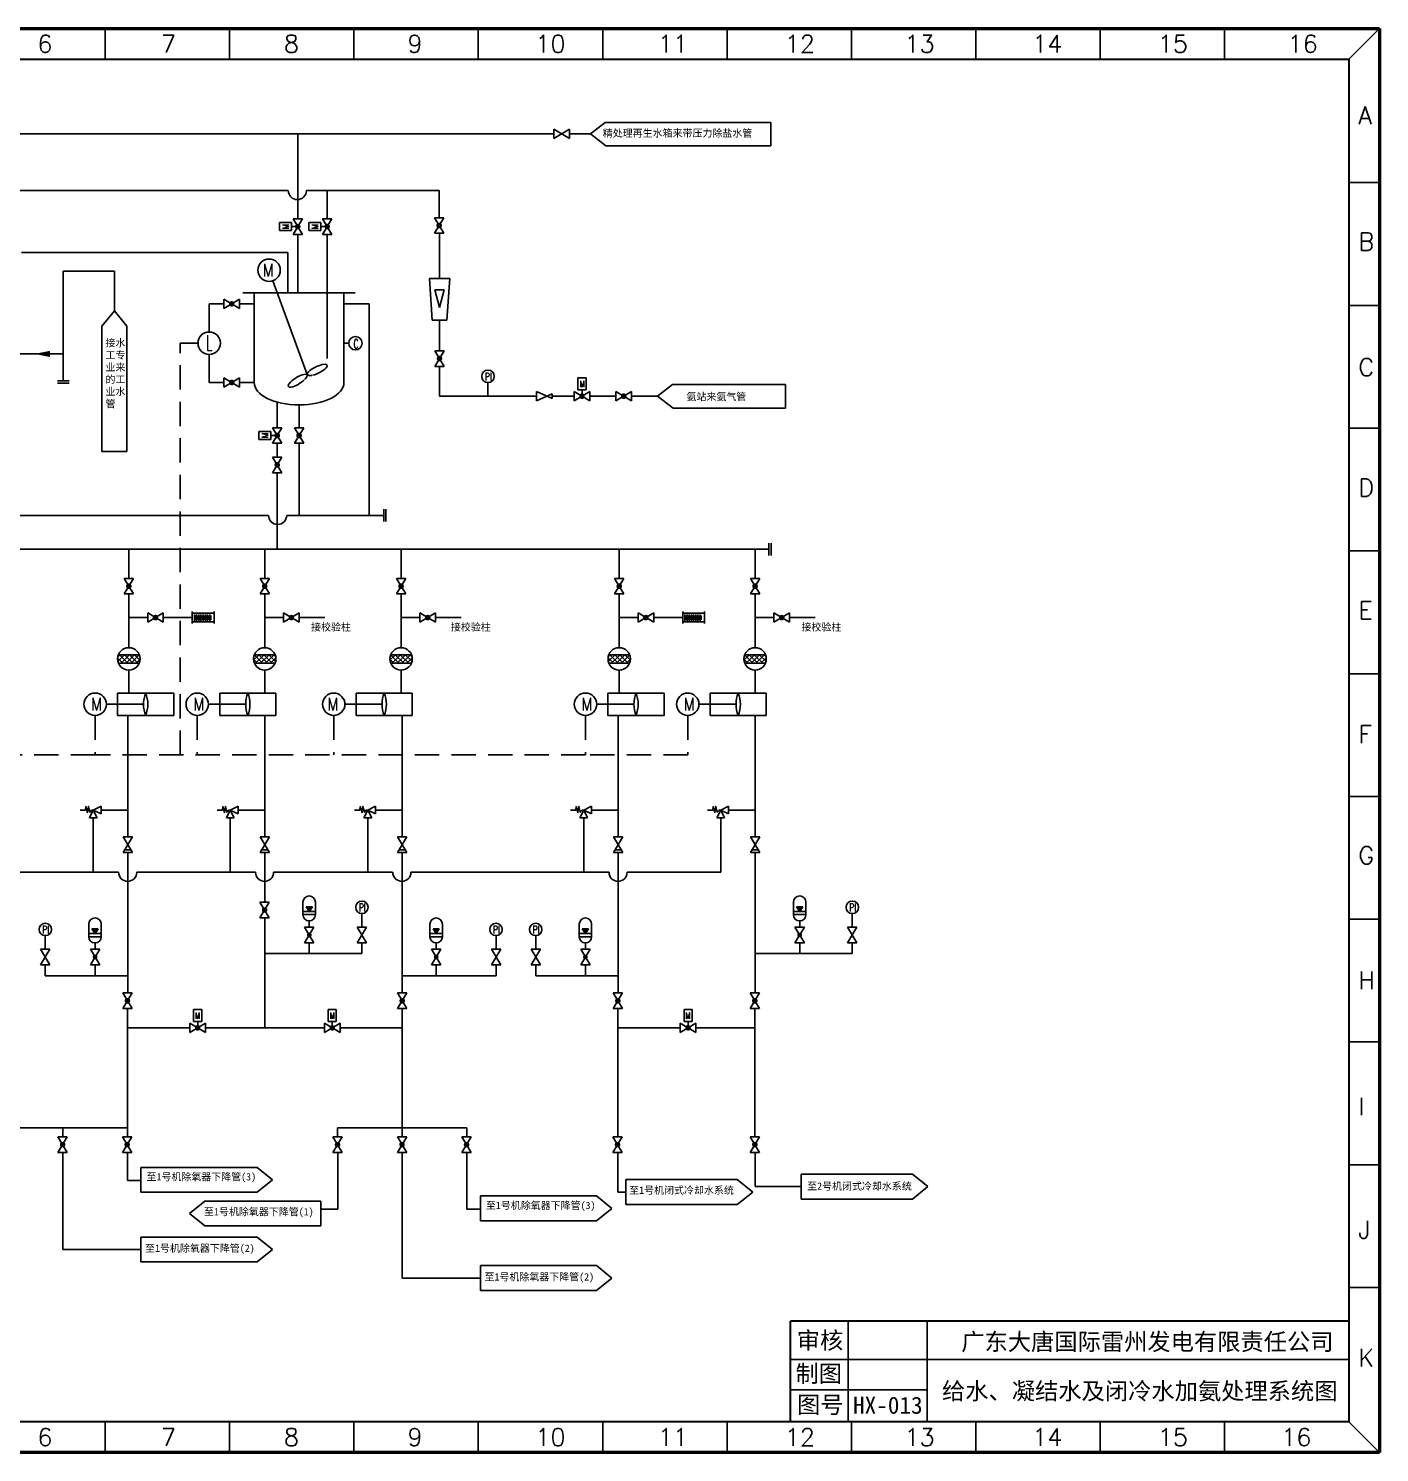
# Model space of a CAD drawing. Extents: x 2152 to 4832, y -715 to -255.
# Drawn here: x 2296 to 2573.2, y -714.8 to -422.5 of the extents above; entities that cross this region are included whole.
import ezdxf
from ezdxf.enums import TextEntityAlignment as Align

# ---------------------------------------------------------------- set-up
doc = ezdxf.new("R2010")
doc.units = 0
doc.header["$LTSCALE"] = 10
doc.header["$MEASUREMENT"] = 0
for name, pattern in [('3', [5, 2.5, -1.25, 0, -1.25]), ('D5', [6.5, 5, -1.5]), ('DASHED', [0.75, 0.5, -0.25]), ('F', [0.75, 0.5, -0.25])]:
    doc.linetypes.add(name, pattern=pattern)
doc.layers.get('0').update_dxf_attribs({"linetype": 'CONTINUOUS'})
for name, color, linetype in [('01', 7, 'CONTINUOUS'), ('02', 7, 'CONTINUOUS'), ('04', 2, 'F'), ('1', 1, '3'), ('11', 3, 'CONTINUOUS'), ('TEXT', 4, 'CONTINUOUS')]:
    doc.layers.add(name, color=color, linetype=linetype)
doc.styles.add('HZ', font='geditxt.shx', dxfattribs={"width": 0.7, "bigfont": 'hztxt1.shx'})
doc.styles.get("Standard").update_dxf_attribs({"font": 'geditxt.shx', "width": 0.7, "bigfont": 'hztxt1.shx'})
doc.styles.add('样式 1', font='SIMFANG.TTF', dxfattribs={"height": 2})
doc.styles.add('样式 2', font='txt.shx', dxfattribs={"height": 2})
doc.styles.add('样式 3', font='SIMFANG.TTF', dxfattribs={"height": 1.5})

# ---------------------------------------------------------------- blocks, each defined once
blk = doc.blocks.new('A$C51DE6723')
at = {"layer": '11', "color": 0}
blk.add_lwpolyline([(6.74, 1.32), (5.88, 1.32), (4.98, 0.19), (4.24, 3.16), (3.77, 0), (2.86, 3.11), (2.68, 1.33), (0, 1.33)], dxfattribs=at)
blk = doc.blocks.new('A$C51286362')
at = {"color": 7}
for p, q in [((1.2, 3.51), (1.2, 7.41)), ((1.2, 7.41), (3.8, 7.41)), ((3.8, 7.41), (3.8, 3.51)), ((0, 3), (5, 0)), ((0, 0), (5, 3)), ((0, 0), (0, 3)), ((3.8, 3.51), (1.2, 3.51)), ((2.5, 1.5), (2.5, 3.51))]:
    blk.add_line(p, q, dxfattribs=at)
at = {"layer": '01', "color": 7, "linetype": 'Continuous'}
blk.add_line((5, 0), (5, 3), dxfattribs=at)
at = {"layer": 'TEXT', "color": 7, "const_width": 0.9}
blk.add_lwpolyline([(2.5, 1.05, 1), (2.5, 1.95, 1)], format="xyb", close=True, dxfattribs=at)
at = {"color": 7, "style": 'HZ', "width": 0.8}
blk.add_text('M', height=2, dxfattribs=at).set_placement((2.44, 5.4), align=Align.MIDDLE)

msp = doc.modelspace()

# ---------------------------------------------------------------- hatches: boundary and pattern name
at = {"layer": 'TEXT'}
h = msp.add_hatch(dxfattribs=at)
h.set_pattern_fill('ANSI37', scale=5.76, style=0)
h.set_pattern_definition([(135, (2473.0622, -805.09144), (0.5091169, 0.5091169), []), (45, (2473.0622, -805.09144), (0.5091169, -0.5091169), [])])
h.paths.add_polyline_path([(2318.76, -552.75, 0.096396), (2318.92, -551.88, 0.096396), (2318.76, -551.02), (2314.48, -551.02, 0.096396), (2314.32, -551.88, 0.096396), (2314.48, -552.75)])
h = msp.add_hatch(dxfattribs=at)
h.set_pattern_fill('ANSI37', scale=5.76, style=0)
h.set_pattern_definition([(45, (2188.054, -805.09144), (-0.5091169, 0.5091169), []), (135, (2188.054, -805.09144), (-0.5091169, -0.5091169), [])])
h.paths.add_polyline_path([(2346.63, -551.02), (2342.36, -551.02, 0.096396), (2342.19, -551.88, 0.096396), (2342.36, -552.75), (2346.63, -552.75, 0.096396), (2346.8, -551.88, 0.096396)])
h = msp.add_hatch(dxfattribs=at)
h.set_pattern_fill('ANSI37', scale=5.76, style=0)
h.set_pattern_definition([(45, (2216.04045, -805.09144), (-0.5091169, 0.5091169), []), (135, (2216.04045, -805.09144), (-0.5091169, -0.5091169), [])])
h.paths.add_polyline_path([(2370.35, -551.02, 0.096396), (2370.18, -551.88, 0.096396), (2370.35, -552.75), (2374.62, -552.75, 0.096396), (2374.79, -551.88, 0.096396), (2374.62, -551.02)])
h = msp.add_hatch(dxfattribs=at)
h.set_pattern_fill('ANSI37', scale=5.76, style=0)
h.set_pattern_definition([(135, (2573.68785, -805.09144), (0.5091169, 0.5091169), []), (45, (2573.68785, -805.09144), (0.5091169, -0.5091169), [])])
h.paths.add_polyline_path([(2419.38, -552.75, 0.096396), (2419.55, -551.88, 0.096396), (2419.38, -551.02), (2415.11, -551.02, 0.096396), (2414.94, -551.88, 0.096396), (2415.11, -552.75)])
h = msp.add_hatch(dxfattribs=at)
h.set_pattern_fill('ANSI37', scale=5.76, style=0)
h.set_pattern_definition([(45, (2288.6797, -805.09144), (-0.5091169, 0.5091169), []), (135, (2288.6797, -805.09144), (-0.5091169, -0.5091169), [])])
h.paths.add_polyline_path([(2447.26, -551.02), (2442.99, -551.02, 0.096396), (2442.82, -551.88, 0.096396), (2442.99, -552.75), (2447.26, -552.75, 0.096396), (2447.43, -551.88, 0.096396)])

# ---------------------------------------------------------------- linework, layer by layer
at = {"color": 7, "linetype": 'ByBlock', "lineweight": 50}
for p, q in [((2152.39, -422.46), (2573.24, -422.46)), ((2573.24, -422.46), (2573.24, -714.79)), ((2573.24, -714.79), (2152.39, -714.79))]:
    msp.add_line(p, q, dxfattribs=at)
at = {"color": 7, "linetype": 'ByBlock', "lineweight": -3}
for p, q in [((2311.79, -422.46), (2311.79, -428.76)), ((2337.3, -422.46), (2337.3, -428.76)), ((2362.82, -422.46), (2362.82, -428.76)), ((2388.33, -422.46), (2388.33, -428.76)), ((2413.85, -422.46), (2413.85, -428.76)), ((2439.36, -422.46), (2439.36, -428.76)), ((2464.88, -422.46), (2464.88, -428.76)), ((2490.44, -422.46), (2490.44, -428.76)), ((2515.95, -422.46), (2515.95, -428.76)), ((2541.47, -422.46), (2541.47, -428.76)), ((2566.94, -428.76), (2573.24, -422.46)), ((2573.24, -454.1), (2566.94, -454.1)), ((2573.24, -454.1), (2566.94, -454.1)), ((2573.24, -479.3), (2566.94, -479.3)), ((2573.24, -504.51), (2566.94, -504.51)), ((2573.24, -529.71), (2566.94, -529.71)), ((2573.24, -554.91), (2566.94, -554.91)), ((2573.24, -580.11), (2566.94, -580.11)), ((2573.24, -605.31), (2566.94, -605.31)), ((2573.24, -630.51), (2566.94, -630.51)), ((2573.24, -655.71), (2566.94, -655.71)), ((2573.24, -680.91), (2566.94, -680.91)), ((2311.79, -708.49), (2311.79, -714.79)), ((2337.3, -708.49), (2337.3, -714.79)), ((2362.82, -708.49), (2362.82, -714.79)), ((2388.33, -708.49), (2388.33, -714.79)), ((2413.85, -708.49), (2413.85, -714.79)), ((2439.36, -708.49), (2439.36, -714.79)), ((2464.88, -708.49), (2464.88, -714.79)), ((2464.88, -708.49), (2464.88, -714.79)), ((2490.4, -708.49), (2490.4, -714.79)), ((2490.44, -708.49), (2490.44, -714.79)), ((2515.91, -708.49), (2515.91, -714.79)), ((2515.95, -708.49), (2515.95, -714.79)), ((2541.43, -708.49), (2541.43, -714.79)), ((2541.47, -708.49), (2541.47, -714.79)), ((2566.94, -708.49), (2573.24, -714.79))]:
    msp.add_line(p, q, dxfattribs=at)
at = {"color": 7, "linetype": 'ByBlock', "lineweight": 30}
for p, q in [((2158.69, -428.76), (2566.94, -428.76)), ((2566.94, -428.76), (2566.94, -708.49)), ((2566.94, -687.86), (2452.38, -687.86)), ((2566.94, -708.49), (2158.69, -708.49))]:
    msp.add_line(p, q, dxfattribs=at)
at = {"color": 3, "linetype": 'Continuous'}
for p, q in [((2398.07, -444.11), (2221.57, -444.11)), ((2403.78, -444.11), (2342.56, -444.11)), ((2351.29, -444.11), (2351.29, -461.53)), ((2403.84, -444.11), (2391.65, -444.11)), ((2411.58, -444.11), (2407.04, -444.11)), ((2411.33, -444.11), (2414.36, -441.74)), ((2411.33, -444.11), (2414.5, -446.58)), ((2414.36, -441.74), (2448.37, -441.74)), ((2448.37, -441.74), (2448.37, -446.58)), ((2414.5, -446.58), (2448.37, -446.58)), ((2351.29, -464.73), (2351.29, -476.7))]:
    msp.add_line(p, q, dxfattribs=at)
at = {"color": 7}
for p, q in [((2407.04, -445.07), (2403.84, -443.15)), ((2407.04, -443.15), (2403.84, -445.07)), ((2407.04, -443.15), (2407.04, -445.07)), ((2352.25, -464.73), (2350.33, -461.53)), ((2350.33, -464.73), (2352.25, -461.53)), ((2356.35, -464.73), (2358.27, -461.53)), ((2358.27, -464.73), (2356.35, -461.53)), ((2379.34, -464.51), (2381.26, -461.31)), ((2381.26, -464.51), (2379.34, -461.31)), ((2347.51, -462.3), (2347.51, -463.96)), ((2350, -462.3), (2347.51, -462.3)), ((2347.51, -463.96), (2350, -463.96)), ((2350, -463.96), (2350, -462.3)), ((2351.29, -463.13), (2350, -463.13)), ((2352.25, -464.73), (2350.33, -464.73)), ((2353.53, -462.3), (2353.53, -463.96)), ((2356.03, -462.3), (2353.53, -462.3)), ((2353.53, -463.96), (2356.03, -463.96)), ((2356.03, -463.96), (2356.03, -462.3)), ((2357.31, -463.13), (2356.03, -463.13)), ((2356.35, -464.73), (2358.27, -464.73)), ((2379.34, -464.51), (2381.26, -464.51)), ((2336.13, -478.04), (2339.33, -479.96)), ((2336.13, -478.04), (2336.13, -479.96)), ((2336.13, -479.96), (2339.33, -478.04)), ((2340.03, -476.7), (2363.07, -476.7)), ((2342.34, -476.7), (2342.34, -495.13)), ((2360.77, -476.7), (2360.77, -495.13)), ((2379.41, -491.82), (2381.33, -488.62)), ((2381.33, -491.82), (2379.41, -488.62)), ((2379.41, -491.82), (2381.33, -491.82)), ((2336.13, -494.17), (2336.13, -496.09)), ((2336.13, -494.17), (2339.33, -496.09)), ((2336.13, -496.09), (2339.33, -494.17)), ((2410.44, -494.16), (2408.78, -494.16)), ((2408.78, -494.16), (2408.78, -496.65)), ((2408.78, -496.65), (2410.44, -496.65)), ((2409.61, -497.94), (2409.61, -496.65)), ((2410.44, -496.65), (2410.44, -494.16)), ((2403.48, -498.42), (2400.28, -496.98)), ((2403.48, -497.46), (2400.28, -498.9)), ((2403.48, -497.46), (2403.48, -498.42)), ((2411.21, -496.98), (2408.01, -498.9)), ((2411.21, -498.9), (2408.01, -496.98)), ((2411.21, -496.98), (2411.21, -498.9)), ((2419.77, -496.98), (2416.57, -498.9)), ((2419.77, -498.9), (2416.57, -496.98)), ((2419.77, -496.98), (2419.77, -498.9)), ((2343.29, -505.19), (2343.29, -506.85)), ((2345.79, -505.19), (2343.29, -505.19)), ((2345.79, -506.85), (2345.79, -505.19)), ((2346.11, -507.62), (2348.03, -504.42)), ((2348.03, -507.62), (2346.11, -504.42)), ((2352.51, -507.62), (2350.59, -504.42)), ((2350.59, -507.62), (2352.51, -504.42)), ((2343.29, -506.85), (2345.79, -506.85)), ((2347.07, -506.02), (2345.79, -506.02)), ((2346.11, -507.62), (2348.03, -507.62)), ((2350.59, -507.62), (2352.51, -507.62)), ((2346.11, -513.66), (2348.03, -510.46)), ((2348.03, -513.66), (2346.11, -510.46)), ((2346.11, -513.66), (2348.03, -513.66)), ((2315.66, -538.54), (2317.58, -535.34)), ((2317.58, -538.54), (2315.66, -535.34)), ((2345.46, -538.54), (2343.54, -535.34)), ((2343.54, -538.54), (2345.46, -535.34)), ((2371.52, -538.54), (2373.44, -535.34)), ((2373.44, -538.54), (2371.52, -535.34)), ((2416.29, -538.54), (2418.21, -535.34)), ((2418.21, -538.54), (2416.29, -535.34)), ((2446.08, -538.54), (2444.16, -535.34)), ((2444.16, -538.54), (2446.08, -535.34)), ((2315.66, -538.54), (2317.58, -538.54)), ((2343.54, -538.54), (2345.46, -538.54)), ((2371.52, -538.54), (2373.44, -538.54)), ((2416.29, -538.54), (2418.21, -538.54)), ((2444.16, -538.54), (2446.08, -538.54)), ((2318.76, -551.02), (2314.48, -551.02)), ((2342.36, -551.02), (2346.63, -551.02)), ((2370.35, -551.02), (2374.62, -551.02)), ((2419.38, -551.02), (2415.11, -551.02)), ((2442.99, -551.02), (2447.26, -551.02)), ((2318.76, -552.75), (2314.48, -552.75)), ((2342.36, -552.75), (2346.63, -552.75)), ((2370.35, -552.75), (2374.62, -552.75)), ((2419.38, -552.75), (2415.11, -552.75)), ((2442.99, -552.75), (2447.26, -552.75)), ((2344.5, -558.89), (2344.5, -558.89)), ((2445.12, -558.89), (2445.12, -558.89)), ((2309.34, -582.9), (2308.53, -584.51)), ((2310.14, -584.51), (2308.53, -584.51)), ((2309.34, -582.9), (2310.95, -582.1)), ((2309.34, -582.9), (2310.95, -583.71)), ((2309.34, -582.9), (2310.14, -584.51)), ((2310.95, -583.71), (2310.95, -582.1)), ((2337.44, -582.9), (2336.64, -584.51)), ((2338.25, -584.51), (2336.64, -584.51)), ((2337.44, -582.9), (2339.06, -582.1)), ((2337.44, -582.9), (2338.25, -584.51)), ((2337.44, -582.9), (2339.06, -583.71)), ((2339.06, -583.71), (2339.06, -582.1)), ((2365.66, -582.9), (2364.86, -584.51)), ((2366.47, -584.51), (2364.86, -584.51)), ((2365.66, -582.9), (2367.27, -582.1)), ((2365.66, -582.9), (2366.47, -584.51)), ((2365.66, -582.9), (2367.27, -583.71)), ((2367.27, -583.71), (2367.27, -582.1)), ((2409.96, -582.9), (2409.15, -584.51)), ((2410.77, -584.51), (2409.15, -584.51)), ((2409.96, -582.9), (2411.57, -582.1)), ((2409.96, -582.9), (2411.57, -583.71)), ((2409.96, -582.9), (2410.77, -584.51)), ((2411.57, -583.71), (2411.57, -582.1)), ((2438.07, -582.9), (2437.26, -584.51)), ((2438.87, -584.51), (2437.26, -584.51)), ((2438.07, -582.9), (2439.68, -582.1)), ((2438.07, -582.9), (2438.87, -584.51)), ((2438.07, -582.9), (2439.68, -583.71)), ((2439.68, -583.71), (2439.68, -582.1)), ((2317.35, -588.41), (2315.43, -588.41)), ((2317.35, -588.41), (2315.43, -591.61)), ((2315.43, -588.41), (2317.35, -591.61)), ((2343.54, -588.41), (2345.46, -591.61)), ((2345.46, -588.41), (2343.54, -591.61)), ((2345.46, -588.41), (2343.54, -588.41)), ((2371.75, -588.41), (2373.67, -591.61)), ((2373.67, -588.41), (2371.75, -591.61)), ((2373.67, -588.41), (2371.75, -588.41)), ((2417.97, -588.41), (2416.05, -588.41)), ((2417.97, -588.41), (2416.05, -591.61)), ((2416.05, -588.41), (2417.97, -591.61)), ((2444.16, -588.41), (2446.08, -591.61)), ((2446.08, -588.41), (2444.16, -591.61)), ((2446.08, -588.41), (2444.16, -588.41)), ((2345.45, -605.02), (2343.53, -601.82)), ((2343.53, -605.02), (2345.45, -601.82)), ((2352.36, -604.37), (2352.36, -601.8)), ((2354.93, -604.37), (2354.93, -601.8)), ((2452.99, -604.37), (2452.99, -601.8)), ((2455.55, -604.37), (2455.55, -601.8)), ((2343.53, -605.02), (2345.45, -605.02)), ((2308.4, -608.9), (2308.4, -606.34)), ((2310.97, -608.9), (2310.97, -606.34)), ((2354.61, -606.93), (2352.69, -610.13)), ((2352.69, -606.93), (2354.61, -610.13)), ((2354.61, -606.93), (2352.69, -606.93)), ((2365.41, -606.93), (2363.49, -610.13)), ((2363.49, -606.93), (2365.41, -610.13)), ((2365.41, -606.93), (2363.49, -606.93)), ((2378.4, -608.9), (2378.4, -606.34)), ((2380.97, -608.9), (2380.97, -606.34)), ((2409.03, -608.9), (2409.03, -606.34)), ((2411.59, -608.9), (2411.59, -606.34)), ((2455.23, -606.93), (2453.31, -610.13)), ((2453.31, -606.93), (2455.23, -610.13)), ((2455.23, -606.93), (2453.31, -606.93)), ((2466.03, -606.93), (2464.11, -610.13)), ((2464.11, -606.93), (2466.03, -610.13)), ((2466.03, -606.93), (2464.11, -606.93)), ((2300.44, -611.47), (2298.52, -614.67)), ((2298.52, -611.47), (2300.44, -614.67)), ((2300.44, -611.47), (2298.52, -611.47)), ((2310.65, -611.46), (2308.73, -614.67)), ((2308.73, -611.46), (2310.65, -614.67)), ((2310.65, -611.46), (2308.73, -611.46)), ((2378.72, -611.46), (2380.65, -614.67)), ((2380.65, -611.46), (2378.72, -614.67)), ((2380.65, -611.46), (2378.72, -611.46)), ((2392.93, -611.47), (2391.01, -611.47)), ((2391.01, -611.47), (2392.93, -614.67)), ((2392.93, -611.47), (2391.01, -614.67)), ((2401.07, -611.47), (2399.15, -614.67)), ((2399.15, -611.47), (2401.07, -614.67)), ((2401.07, -611.47), (2399.15, -611.47)), ((2411.27, -611.46), (2409.35, -614.67)), ((2409.35, -611.46), (2411.27, -614.67)), ((2411.27, -611.46), (2409.35, -611.46)), ((2317.29, -623.65), (2315.37, -620.45)), ((2315.37, -623.65), (2317.29, -620.45)), ((2371.75, -623.65), (2373.67, -620.45)), ((2373.67, -623.65), (2371.75, -620.45)), ((2417.92, -623.65), (2416, -620.45)), ((2416, -623.65), (2417.92, -620.45)), ((2446.03, -623.65), (2444.11, -620.45)), ((2444.11, -623.65), (2446.03, -620.45)), ((2315.37, -623.65), (2317.29, -623.65)), ((2371.75, -623.65), (2373.67, -623.65)), ((2416, -623.65), (2417.92, -623.65)), ((2444.11, -623.65), (2446.03, -623.65)), ((2332.35, -628.57), (2329.15, -626.65)), ((2332.35, -628.57), (2332.35, -626.65)), ((2356.76, -628.57), (2356.76, -626.65)), ((2356.76, -628.57), (2359.96, -626.65)), ((2356.76, -626.65), (2359.96, -628.57)), ((2432.97, -628.57), (2429.77, -626.65)), ((2432.97, -628.57), (2432.97, -626.65)), ((2302.08, -653.19), (2304, -649.99)), ((2304, -653.19), (2302.08, -649.99)), ((2315.32, -653.19), (2317.24, -649.99)), ((2317.24, -653.19), (2315.32, -649.99)), ((2358.49, -653.19), (2360.41, -649.99)), ((2360.41, -653.19), (2358.49, -649.99)), ((2373.64, -653.19), (2371.72, -649.99)), ((2371.72, -653.19), (2373.64, -649.99)), ((2386.88, -653.19), (2384.96, -649.99)), ((2384.96, -653.19), (2386.88, -649.99)), ((2417.86, -653.19), (2415.94, -649.99)), ((2415.94, -653.19), (2417.86, -649.99)), ((2446.03, -653.19), (2444.11, -649.99)), ((2444.11, -653.19), (2446.03, -649.99)), ((2302.08, -653.19), (2304, -653.19)), ((2315.32, -653.19), (2317.24, -653.19)), ((2358.49, -653.19), (2360.41, -653.19)), ((2371.72, -653.19), (2373.64, -653.19)), ((2384.96, -653.19), (2386.88, -653.19)), ((2415.94, -653.19), (2417.86, -653.19)), ((2444.11, -653.19), (2446.03, -653.19))]:
    msp.add_line(p, q, dxfattribs=at)
at = {"color": 4, "linetype": 'ByBlock'}
for q in [(2294.57, -468.46), (2349.25, -476.7)]:
    msp.add_line((2349.25, -468.46), q, dxfattribs=at)
for p, q in [((2378.29, -473.8), (2378.89, -482.35)), ((2379.44, -476.13), (2380.39, -479.74)), ((2380.39, -476.13), (2379.44, -476.13)), ((2381.34, -476.13), (2380.39, -479.74)), ((2380.39, -476.13), (2381.34, -476.13)), ((2382.49, -473.8), (2381.89, -482.35)), ((2378.89, -482.35), (2381.89, -482.35))]:
    msp.add_line(p, q)
at = {"color": 6, "linetype": 'DASHED'}
for p, q in [((2327.15, -571.59), (2327.15, -487.07)), ((2330.82, -487.07), (2327.15, -487.07)), ((2309.71, -563.5), (2309.71, -571.59)), ((2330.67, -563.5), (2330.67, -571.59)), ((2358.66, -563.5), (2358.66, -571.59)), ((2410.33, -563.5), (2410.33, -571.59)), ((2431.3, -563.5), (2431.3, -571.59)), ((2309.71, -571.59), (2189.27, -571.59)), ((2410.33, -571.59), (2309.71, -571.59)), ((2431.3, -571.59), (2410.33, -571.59))]:
    msp.add_line(p, q, dxfattribs=at)
at = {"color": 7, "linetype": 'Continuous'}
for p, q in [((2223.88, -522.42), (2345.29, -522.42)), ((2349.01, -522.42), (2353.02, -522.42)), ((2349.01, -522.42), (2368.94, -522.42))]:
    msp.add_line(p, q, dxfattribs=at)
at = {"color": 1}
for p, q in [((2323.69, -542.44), (2320.49, -544.36)), ((2323.69, -544.36), (2320.49, -542.44)), ((2323.69, -544.36), (2323.69, -542.44)), ((2351.56, -542.44), (2348.36, -544.36)), ((2351.56, -544.36), (2348.36, -542.44)), ((2351.56, -544.36), (2351.56, -542.44)), ((2379.55, -542.44), (2376.35, -544.36)), ((2379.55, -544.36), (2376.35, -542.44)), ((2379.55, -544.36), (2379.55, -542.44)), ((2424.32, -542.44), (2421.12, -544.36)), ((2424.32, -544.36), (2421.12, -542.44)), ((2424.32, -544.36), (2424.32, -542.44)), ((2452.19, -542.44), (2448.99, -544.36)), ((2452.19, -544.36), (2448.99, -542.44)), ((2452.19, -544.36), (2452.19, -542.44))]:
    msp.add_line(p, q, dxfattribs=at)
at = {"color": 0, "linetype": 'ByBlock', "lineweight": 30}
msp.add_line((2452.38, -708.49), (2452.38, -687.86), dxfattribs=at)
at = {"color": 0, "linetype": 'ByBlock'}
for p, q in [((2464.25, -708.49), (2464.25, -687.86)), ((2480.41, -708.49), (2480.41, -687.86)), ((2452.38, -695.67), (2566.94, -695.67)), ((2452.38, -701.94), (2480.38, -701.94))]:
    msp.add_line(p, q, dxfattribs=at)
at = {"color": 0, "lineweight": 30}
msp.add_line((2566.94, -687.86), (2566.94, -708.49), dxfattribs=at)
at = {"color": 0}
msp.add_line((2468.79, -695.67), (2566.75, -695.67), dxfattribs=at)
at = {"color": 7}
for centre, radius in [((2333.12, -487.07), 2.3), ((2363.12, -487.07), 1.38), ((2316.62, -551.88), 2.3), ((2344.5, -551.88), 2.3), ((2372.48, -551.88), 2.3), ((2417.25, -551.88), 2.3), ((2445.12, -551.88), 2.3)]:
    msp.add_circle(centre, radius, dxfattribs=at)
for centre, start, end in [((2353.64, -601.8), 0, 180), ((2454.27, -601.8), 0, 180), ((2309.69, -606.34), 0, 180), ((2353.64, -604.37), 180, 0), ((2379.68, -606.34), 0, 180), ((2410.31, -606.34), 0, 180), ((2454.27, -604.37), 180, 0), ((2309.69, -608.9), 180, 0), ((2379.68, -608.9), 180, 0), ((2410.31, -608.9), 180, 0)]:
    msp.add_arc(centre, 1.28, start, end, dxfattribs=at)
at = {"layer": '01', "color": 7}
for p, q in [((2403.84, -445.07), (2403.84, -443.15)), ((2339.33, -479.96), (2339.33, -478.04)), ((2381.33, -488.62), (2379.41, -488.62)), ((2339.33, -496.09), (2339.33, -494.17)), ((2400.28, -498.9), (2400.28, -496.98)), ((2408.01, -498.9), (2408.01, -496.98)), ((2416.57, -498.9), (2416.57, -496.98)), ((2348.03, -504.42), (2346.11, -504.42)), ((2352.51, -504.42), (2350.59, -504.42)), ((2348.03, -510.46), (2346.11, -510.46)), ((2368.94, -523.7), (2368.94, -521.14)), ((2369.39, -523.7), (2369.39, -521.14)), ((2447.97, -530.66), (2447.97, -528.1)), ((2448.41, -530.66), (2448.41, -528.1)), ((2317.58, -535.34), (2315.66, -535.34)), ((2345.46, -535.34), (2343.54, -535.34)), ((2373.44, -535.34), (2371.52, -535.34)), ((2418.21, -535.34), (2416.29, -535.34)), ((2446.08, -535.34), (2444.16, -535.34)), ((2315.43, -591.61), (2317.35, -591.61)), ((2317.01, -591.04), (2315.77, -591.04)), ((2343.54, -591.61), (2345.46, -591.61)), ((2345.12, -591.04), (2343.87, -591.04)), ((2371.75, -591.61), (2373.67, -591.61)), ((2373.34, -591.04), (2372.09, -591.04)), ((2416.05, -591.61), (2417.97, -591.61)), ((2417.63, -591.04), (2416.39, -591.04)), ((2444.16, -591.61), (2446.08, -591.61)), ((2445.74, -591.04), (2444.5, -591.04)), ((2278.29, -595.68), (2314.53, -595.68)), ((2318.25, -595.68), (2342.62, -595.68)), ((2346.34, -595.68), (2370.75, -595.68)), ((2374.51, -595.68), (2415.15, -595.68)), ((2418.87, -595.68), (2438.07, -595.68)), ((2345.45, -601.82), (2343.53, -601.82)), ((2317.29, -620.45), (2315.37, -620.45)), ((2373.67, -620.45), (2371.75, -620.45)), ((2417.92, -620.45), (2416, -620.45)), ((2446.03, -620.45), (2444.11, -620.45)), ((2304, -649.99), (2302.08, -649.99)), ((2317.24, -649.99), (2315.32, -649.99)), ((2360.41, -649.99), (2358.49, -649.99)), ((2373.64, -649.99), (2371.72, -649.99)), ((2386.88, -649.99), (2384.96, -649.99)), ((2417.86, -649.99), (2415.94, -649.99)), ((2446.03, -649.99), (2444.11, -649.99))]:
    msp.add_line(p, q, dxfattribs=at)
at = {"layer": '01', "color": 1}
for p, q in [((2349.35, -455.73), (2227.91, -455.73)), ((2380.3, -455.73), (2353.07, -455.73)), ((2357.31, -461.53), (2357.31, -455.73)), ((2380.3, -455.73), (2380.3, -461.31)), ((2357.31, -464.73), (2357.31, -490.24)), ((2380.39, -473.8), (2380.39, -464.51)), ((2380.39, -488.48), (2380.39, -482.35)), ((2380.36, -497.94), (2380.37, -491.82)), ((2425.13, -497.94), (2428.16, -495.58)), ((2428.16, -495.58), (2451.39, -495.58)), ((2451.39, -495.58), (2451.39, -500.41)), ((2347.07, -499.16), (2347.07, -504.42)), ((2380.34, -497.94), (2400.28, -497.94)), ((2408.01, -497.94), (2403.48, -497.94)), ((2411.21, -497.94), (2416.57, -497.94)), ((2419.77, -497.94), (2425.13, -497.94)), ((2425.13, -497.94), (2428.3, -500.41)), ((2428.3, -500.41), (2451.39, -500.41)), ((2347.07, -507.62), (2347.07, -510.46)), ((2347.07, -513.66), (2347.07, -529.38)), ((2196.72, -529.38), (2447.97, -529.38)), ((2316.62, -529.38), (2316.62, -535.34)), ((2344.52, -529.38), (2344.52, -535.34)), ((2372.48, -529.38), (2372.48, -535.34)), ((2417.25, -529.38), (2417.25, -535.34)), ((2445.14, -529.38), (2445.14, -535.34)), ((2316.62, -538.54), (2316.62, -549.58)), ((2344.5, -538.54), (2344.5, -549.58)), ((2372.48, -538.54), (2372.48, -547.27)), ((2417.25, -538.54), (2417.25, -549.58)), ((2445.12, -538.54), (2445.12, -549.58)), ((2320.49, -542.44), (2320.49, -544.36)), ((2348.36, -542.44), (2348.36, -544.36)), ((2376.35, -542.44), (2376.35, -544.36)), ((2421.12, -542.44), (2421.12, -544.36)), ((2448.99, -542.44), (2448.99, -544.36)), ((2316.62, -554.19), (2316.62, -558.89)), ((2344.5, -554.19), (2344.5, -558.89)), ((2372.48, -554.19), (2372.48, -558.89)), ((2417.25, -554.19), (2417.25, -558.89)), ((2445.12, -554.19), (2445.12, -558.89)), ((2316.39, -588.41), (2316.39, -563.5)), ((2344.5, -563.5), (2344.5, -588.41)), ((2372.71, -588.41), (2372.71, -563.5)), ((2417.01, -588.41), (2417.01, -563.5)), ((2445.12, -563.5), (2445.12, -588.41)), ((2316.39, -591.61), (2316.39, -620.45)), ((2344.5, -591.61), (2344.5, -601.82)), ((2372.71, -591.61), (2372.71, -620.45)), ((2417.01, -591.61), (2417.01, -620.45)), ((2445.12, -591.61), (2445.12, -620.45)), ((2344.55, -605.02), (2344.55, -627.61)), ((2316.33, -623.65), (2316.33, -649.99)), ((2372.71, -623.65), (2372.71, -627.61)), ((2416.96, -623.65), (2416.96, -649.99)), ((2445.07, -623.65), (2445.07, -649.99)), ((2329.15, -627.61), (2316.33, -627.61)), ((2344.55, -627.61), (2332.35, -627.61)), ((2344.55, -627.61), (2356.76, -627.61)), ((2359.96, -627.61), (2372.71, -627.61)), ((2372.71, -649.99), (2372.71, -627.61)), ((2429.77, -627.61), (2416.96, -627.61)), ((2445.18, -627.61), (2432.97, -627.61)), ((2316.33, -648.16), (2289.86, -648.16)), ((2303.1, -649.99), (2303.1, -648.16)), ((2316.33, -649.99), (2316.33, -648.16)), ((2385.97, -648.16), (2359.45, -648.16)), ((2359.45, -649.99), (2359.45, -648.16)), ((2385.97, -649.99), (2385.97, -648.16)), ((2303.1, -673.11), (2303.1, -653.19)), ((2316.33, -658.94), (2316.33, -653.19)), ((2359.5, -653.19), (2359.5, -664.81)), ((2372.74, -678.99), (2372.74, -653.19)), ((2385.97, -664.81), (2385.97, -653.19)), ((2416.96, -656.35), (2416.96, -653.19)), ((2445.12, -656.35), (2445.12, -653.19)), ((2319.11, -656.25), (2319.11, -661.37)), ((2342.95, -656.25), (2319.11, -656.25)), ((2346.12, -658.81), (2342.95, -656.25)), ((2416.96, -656.35), (2416.96, -661.33)), ((2445.12, -660.19), (2445.12, -656.35)), ((2477.41, -657.63), (2454.56, -657.63)), ((2454.56, -657.63), (2454.56, -662.75)), ((2480.58, -660.19), (2477.41, -657.63)), ((2316.33, -658.94), (2319.11, -658.94)), ((2346.12, -658.81), (2342.95, -661.37)), ((2441.46, -658.77), (2418.61, -658.77)), ((2418.61, -658.77), (2418.61, -663.89)), ((2444.63, -661.33), (2441.46, -658.77)), ((2454.56, -660.19), (2445.12, -660.19)), ((2480.58, -660.19), (2477.41, -662.75)), ((2342.95, -661.37), (2319.11, -661.37)), ((2329.04, -665.72), (2332.21, -663.16)), ((2332.21, -663.16), (2356.05, -663.16)), ((2356.05, -668.28), (2356.05, -663.16)), ((2388.75, -662.12), (2388.75, -667.24)), ((2412.59, -662.12), (2388.75, -662.12)), ((2415.76, -664.68), (2412.59, -662.12)), ((2418.61, -661.33), (2416.96, -661.33)), ((2444.63, -661.33), (2441.46, -663.89)), ((2477.41, -662.75), (2454.56, -662.75)), ((2329.04, -665.72), (2332.21, -668.28)), ((2359.5, -664.81), (2356.05, -664.81)), ((2385.97, -664.81), (2388.75, -664.81)), ((2415.76, -664.68), (2412.59, -667.24)), ((2441.46, -663.89), (2418.61, -663.89)), ((2332.21, -668.28), (2356.05, -668.28)), ((2412.59, -667.24), (2388.75, -667.24)), ((2319.11, -670.55), (2319.11, -675.67)), ((2342.95, -670.55), (2319.11, -670.55)), ((2346.12, -673.11), (2342.95, -670.55)), ((2303.1, -673.11), (2319.11, -673.11)), ((2346.12, -673.11), (2342.95, -675.67)), ((2342.95, -675.67), (2319.11, -675.67)), ((2388.75, -676.43), (2388.75, -681.55)), ((2412.59, -676.43), (2388.75, -676.43)), ((2415.76, -678.99), (2412.59, -676.43)), ((2372.74, -678.99), (2388.75, -678.99)), ((2415.76, -678.99), (2412.59, -681.55)), ((2412.59, -681.55), (2388.75, -681.55))]:
    msp.add_line(p, q, dxfattribs=at)
at = {"layer": '01', "color": 7, "linetype": 'Continuous'}
for p, q in [((2352.25, -461.53), (2350.33, -461.53)), ((2356.35, -461.53), (2358.27, -461.53)), ((2379.34, -461.31), (2381.26, -461.31)), ((2325.84, -558.89), (2314.32, -558.89)), ((2314.32, -563.5), (2314.32, -558.89)), ((2314.32, -563.5), (2314.32, -558.89)), ((2325.84, -563.5), (2325.84, -558.89)), ((2335.28, -558.89), (2346.8, -558.89)), ((2335.28, -563.5), (2335.28, -558.89)), ((2346.8, -563.5), (2346.8, -558.89)), ((2363.27, -558.89), (2374.79, -558.89)), ((2363.27, -563.5), (2363.27, -558.89)), ((2374.79, -563.5), (2374.79, -558.89)), ((2426.46, -558.89), (2414.94, -558.89)), ((2414.94, -563.5), (2414.94, -558.89)), ((2414.94, -563.5), (2414.94, -558.89)), ((2426.46, -563.5), (2426.46, -558.89)), ((2435.91, -558.89), (2447.43, -558.89)), ((2435.91, -563.5), (2435.91, -558.89)), ((2447.43, -563.5), (2447.43, -558.89)), ((2325.84, -563.5), (2314.32, -563.5)), ((2335.28, -563.5), (2346.8, -563.5)), ((2363.27, -563.5), (2374.79, -563.5)), ((2426.46, -563.5), (2414.94, -563.5)), ((2435.91, -563.5), (2447.43, -563.5)), ((2354.61, -610.13), (2352.69, -610.13)), ((2365.41, -610.13), (2363.49, -610.13)), ((2455.23, -610.13), (2453.31, -610.13)), ((2466.03, -610.13), (2464.11, -610.13)), ((2300.44, -614.67), (2298.52, -614.67)), ((2310.65, -614.67), (2308.73, -614.67)), ((2380.65, -614.67), (2378.72, -614.67)), ((2392.93, -614.67), (2391.01, -614.67)), ((2401.07, -614.67), (2399.15, -614.67)), ((2411.27, -614.67), (2409.35, -614.67)), ((2329.15, -628.57), (2329.15, -626.65)), ((2359.96, -628.57), (2359.96, -626.65)), ((2429.77, -628.57), (2429.77, -626.65))]:
    msp.add_line(p, q, dxfattribs=at)
at = {"layer": '01'}
for p, q in [((2378.29, -473.8), (2382.49, -473.8)), ((2364.45, -610.13), (2364.45, -612.37)), ((2465.07, -610.13), (2465.07, -612.37)), ((2299.49, -614.67), (2299.49, -616.91)), ((2309.69, -614.67), (2309.69, -616.91)), ((2400.11, -614.67), (2400.11, -616.91)), ((2410.31, -614.67), (2410.31, -616.91)), ((2332.35, -626.65), (2329.15, -628.57)), ((2432.97, -626.65), (2429.77, -628.57))]:
    msp.add_line(p, q, dxfattribs=at)
at = {"layer": '01', "color": 0}
for p, q in [((2329.64, -542.17), (2329.64, -544.64)), ((2329.64, -542.51), (2334.12, -542.51)), ((2334.12, -542.17), (2334.12, -544.64)), ((2430.27, -542.17), (2430.27, -544.64)), ((2430.27, -542.51), (2434.75, -542.51)), ((2434.75, -542.17), (2434.75, -544.64)), ((2329.64, -544.3), (2334.12, -544.3)), ((2430.27, -544.3), (2434.75, -544.3))]:
    msp.add_line(p, q, dxfattribs=at)
at = {"layer": '01', "color": 7}
for centre, radius in [((2345.4, -472.09), 2.3), ((2390.31, -493.88), 1.28), ((2364.45, -602.87), 1.28), ((2465.07, -602.87), 1.28), ((2299.48, -607.41), 1.28), ((2391.97, -607.41), 1.28), ((2400.11, -607.41), 1.28)]:
    msp.add_circle(centre, radius, dxfattribs=at)
at = {"layer": '01', "color": 7, "linetype": 'Continuous'}
for centre in [(2309.71, -561.19), (2330.67, -561.19), (2358.66, -561.19), (2410.33, -561.19), (2431.3, -561.19)]:
    msp.add_circle(centre, 2.3, dxfattribs=at)
at = {"layer": '01', "color": 1}
msp.add_arc((2351.21, -455.73), 1.86, 180, 0, dxfattribs=at)
at = {"layer": '01'}
for centre in [(2347.15, -522.42), (2316.39, -595.68), (2344.48, -595.68), (2372.65, -595.68), (2417.01, -595.68)]:
    msp.add_arc(centre, 1.86, 180, 0, dxfattribs=at)
at = {"layer": '01', "color": 7}
msp.add_ellipse((2351.55, -495.13), major_axis=(9.22, 0), ratio=0.5, start_param=3.141593, end_param=6.283185, dxfattribs=at)
at = {"layer": '02', "color": 0}
for p, q in [((2330.09, -542.73), (2330.09, -544.07)), ((2330.31, -542.95), (2330.31, -543.85)), ((2330.54, -542.73), (2330.54, -544.07)), ((2330.76, -542.95), (2330.76, -543.85)), ((2330.99, -542.73), (2330.99, -544.07)), ((2331.21, -542.95), (2331.21, -543.85)), ((2331.43, -542.73), (2331.43, -544.07)), ((2331.66, -542.95), (2331.66, -543.85)), ((2331.88, -542.73), (2331.88, -544.07)), ((2332.11, -542.95), (2332.11, -543.85)), ((2332.33, -542.73), (2332.33, -544.07)), ((2332.55, -542.95), (2332.55, -543.85)), ((2332.78, -542.73), (2332.78, -544.07)), ((2333, -542.95), (2333, -543.85)), ((2333.23, -542.73), (2333.23, -544.07)), ((2333.45, -542.95), (2333.45, -543.85)), ((2430.72, -542.73), (2430.72, -544.07)), ((2430.94, -542.95), (2430.94, -543.85)), ((2431.16, -542.73), (2431.16, -544.07)), ((2431.39, -542.95), (2431.39, -543.85)), ((2431.61, -542.73), (2431.61, -544.07)), ((2431.84, -542.95), (2431.84, -543.85)), ((2432.06, -542.73), (2432.06, -544.07)), ((2432.28, -542.95), (2432.28, -543.85)), ((2432.51, -542.73), (2432.51, -544.07)), ((2432.73, -542.95), (2432.73, -543.85)), ((2432.96, -542.73), (2432.96, -544.07)), ((2433.18, -542.95), (2433.18, -543.85)), ((2433.4, -542.73), (2433.4, -544.07)), ((2433.63, -542.95), (2433.63, -543.85)), ((2433.85, -542.73), (2433.85, -544.07)), ((2434.08, -542.95), (2434.08, -543.85))]:
    msp.add_line(p, q, dxfattribs=at)
at = {"layer": '04', "color": 7, "linetype": 'D5', "ltscale": 0.3}
msp.add_line((2361.73, -487.07), (2360.77, -487.07), dxfattribs=at)
at = {"layer": '1', "color": 5, "linetype": 'ByBlock'}
for p, q in [((2303.17, -472.27), (2303.17, -494.79)), ((2313.65, -472.27), (2303.17, -472.27)), ((2313.65, -480.43), (2313.65, -472.27)), ((2313.65, -480.43), (2311.09, -483.6)), ((2313.65, -480.43), (2316.21, -483.6)), ((2311.09, -483.6), (2311.09, -509.3)), ((2316.21, -483.6), (2316.21, -509.3)), ((2294, -489.27), (2303.17, -489.27)), ((2316.21, -509.3), (2311.09, -509.3))]:
    msp.add_line(p, q, dxfattribs=at)
at = {"layer": '1', "color": 0, "linetype": 'ByBlock'}
for p, q in [((2304.37, -494.79), (2301.97, -494.79)), ((2304.37, -495.27), (2301.97, -495.27))]:
    msp.add_line(p, q, dxfattribs=at)
at = {"layer": '1', "color": 5, "linetype": 'ByBlock'}
msp.add_lwpolyline([(2297.24, -489.27, 0, 1.28, 0), (2300.44, -489.27, 1.28, 1.28, 0)], format="xyseb", dxfattribs=at)
at = {"layer": '11', "color": 1}
for p, q in [((2320.49, -543.4), (2316.62, -543.4)), ((2320.49, -543.4), (2316.62, -543.4)), ((2320.49, -543.4), (2316.62, -543.4)), ((2322.38, -543.4), (2321.8, -543.4)), ((2329.64, -543.4), (2323.69, -543.4)), ((2328.94, -543.4), (2323.69, -543.4)), ((2348.36, -543.4), (2344.5, -543.4)), ((2348.36, -543.4), (2344.5, -543.4)), ((2356.81, -543.4), (2351.56, -543.4)), ((2376.35, -543.4), (2372.48, -543.4)), ((2376.35, -543.4), (2372.48, -543.4)), ((2384.8, -543.4), (2379.55, -543.4)), ((2421.12, -543.4), (2417.25, -543.4)), ((2421.12, -543.4), (2417.25, -543.4)), ((2421.12, -543.4), (2417.25, -543.4)), ((2423, -543.4), (2422.43, -543.4)), ((2430.27, -543.4), (2424.32, -543.4)), ((2429.56, -543.4), (2424.32, -543.4)), ((2448.99, -543.4), (2445.12, -543.4)), ((2448.99, -543.4), (2445.12, -543.4)), ((2457.44, -543.4), (2452.19, -543.4))]:
    msp.add_line(p, q, dxfattribs=at)
at = {"layer": 'TEXT', "color": 7, "linetype": 'Continuous'}
for p, q in [((2353.19, -493.51), (2346.18, -474.25)), ((2333.12, -484.76), (2333.12, -479)), ((2333.12, -479), (2336.13, -479)), ((2339.33, -479), (2342.34, -479)), ((2365.95, -479), (2360.77, -479)), ((2365.95, -479), (2365.95, -522.42)), ((2333.12, -495.13), (2333.12, -489.37)), ((2333.12, -495.13), (2336.13, -495.13)), ((2339.33, -495.13), (2342.34, -495.13)), ((2390.31, -497.94), (2390.31, -495.17)), ((2372.48, -538.54), (2372.48, -549.58)), ((2319.63, -561.19), (2312.01, -561.19)), ((2340.6, -561.19), (2332.98, -561.19)), ((2368.58, -561.19), (2360.96, -561.19)), ((2420.26, -561.19), (2412.64, -561.19)), ((2441.22, -561.19), (2433.6, -561.19)), ((2354.93, -603.72), (2352.36, -603.72)), ((2354.93, -604.37), (2352.36, -604.37)), ((2354.29, -602.76), (2353, -602.76)), ((2353.64, -603.72), (2353, -602.76)), ((2353.64, -603.72), (2354.29, -602.76)), ((2364.45, -606.93), (2364.45, -604.16)), ((2455.55, -603.72), (2452.99, -603.72)), ((2455.55, -604.37), (2452.99, -604.37)), ((2454.91, -602.76), (2453.63, -602.76)), ((2454.27, -603.72), (2453.63, -602.76)), ((2454.27, -603.72), (2454.91, -602.76)), ((2465.07, -606.93), (2465.07, -604.16)), ((2310.33, -607.3), (2309.04, -607.3)), ((2309.69, -608.26), (2309.04, -607.3)), ((2309.69, -608.26), (2310.33, -607.3)), ((2353.64, -606.93), (2353.64, -605.65)), ((2379.68, -608.26), (2379.04, -607.3)), ((2380.33, -607.3), (2379.04, -607.3)), ((2379.68, -608.26), (2380.33, -607.3)), ((2410.95, -607.3), (2409.67, -607.3)), ((2410.31, -608.26), (2409.67, -607.3)), ((2410.31, -608.26), (2410.95, -607.3)), ((2454.27, -606.93), (2454.27, -605.65)), ((2299.48, -611.47), (2299.48, -608.69)), ((2310.97, -608.26), (2308.4, -608.26)), ((2310.97, -608.9), (2308.4, -608.9)), ((2309.69, -611.46), (2309.69, -610.18)), ((2353.64, -612.37), (2353.64, -610.13)), ((2380.97, -608.26), (2378.4, -608.26)), ((2380.97, -608.9), (2378.4, -608.9)), ((2379.68, -611.46), (2379.68, -610.18)), ((2391.97, -611.47), (2391.97, -608.69)), ((2400.11, -611.47), (2400.11, -608.69)), ((2411.59, -608.26), (2409.03, -608.26)), ((2411.59, -608.9), (2409.03, -608.9)), ((2410.31, -611.46), (2410.31, -610.18)), ((2454.27, -612.37), (2454.27, -610.13)), ((2379.68, -616.91), (2379.68, -614.67)), ((2391.97, -616.91), (2391.97, -614.67))]:
    msp.add_line(p, q, dxfattribs=at)
at = {"layer": 'TEXT', "color": 7}
for p, q in [((2351.55, -499.74), (2351.55, -504.42)), ((2351.55, -507.62), (2351.55, -522.42)), ((2309.34, -584.51), (2309.34, -595.68)), ((2310.95, -582.9), (2316.39, -582.9)), ((2337.44, -584.51), (2337.44, -595.68)), ((2339.06, -582.9), (2344.5, -582.9)), ((2365.66, -584.51), (2365.66, -595.68)), ((2367.27, -582.9), (2372.72, -582.9)), ((2409.96, -584.51), (2409.96, -595.68)), ((2411.57, -582.9), (2417.02, -582.9)), ((2438.07, -584.51), (2438.07, -595.68)), ((2439.68, -582.9), (2445.13, -582.9)), ((2344.55, -612.37), (2364.45, -612.37)), ((2445.18, -612.37), (2465.07, -612.37)), ((2299.49, -616.91), (2316.33, -616.91)), ((2391.97, -616.91), (2372.77, -616.91)), ((2400.11, -616.91), (2416.96, -616.91))]:
    msp.add_line(p, q, dxfattribs=at)
at = {"layer": 'TEXT', "color": 7, "linetype": 'D5'}
for p, q in [((2319.63, -561.19), (2312.01, -561.19)), ((2340.6, -561.19), (2332.98, -561.19)), ((2420.26, -561.19), (2412.64, -561.19)), ((2441.22, -561.19), (2433.6, -561.19))]:
    msp.add_line(p, q, dxfattribs=at)
at = {"layer": 'TEXT', "color": 7}
for points, const_width in [([(2351, -463.13, 1), (2351.57, -463.13, 1)], 0.576), ([(2357.03, -463.13, 1), (2357.6, -463.13, 1)], 0.576), ([(2380.01, -462.91, 1), (2380.58, -462.91, 1)], 0.576), ([(2337.44, -479, 1), (2338.02, -479, 1)], 0.576), ([(2380.08, -490.22, 1), (2380.65, -490.22, 1)], 0.576), ([(2337.44, -495.13, 1), (2338.02, -495.13, 1)], 0.576), ([(2409.32, -497.94, 1), (2409.9, -497.94, 1)], 0.576), ([(2417.88, -497.94, 1), (2418.46, -497.94, 1)], 0.576), ([(2347.07, -506.31, 1), (2347.07, -505.73, 1)], 0.576), ([(2351.55, -506.31, 1), (2351.55, -505.73, 1)], 0.576), ([(2347.07, -512.35, 1), (2347.07, -511.77, 1)], 0.576), ([(2316.62, -537.23, 1), (2316.62, -536.65, 1)], 0.576), ([(2344.5, -537.23, 1), (2344.5, -536.65, 1)], 0.576), ([(2372.48, -537.23, 1), (2372.48, -536.65, 1)], 0.576), ([(2417.25, -537.23, 1), (2417.25, -536.65, 1)], 0.576), ([(2445.12, -537.23, 1), (2445.12, -536.65, 1)], 0.576), ([(2344.49, -603.7, 1), (2344.49, -603.13, 1)], 0.576), ([(2353.89, -608.53, -1), (2353.41, -608.53, -1)], 0.48), ([(2454.51, -608.53, -1), (2454.03, -608.53, -1)], 0.48), ([(2309.93, -613.06, -1), (2309.45, -613.06, -1)], 0.48), ([(2379.93, -613.06, -1), (2379.45, -613.06, -1)], 0.48), ([(2410.55, -613.06, -1), (2410.07, -613.06, -1)], 0.48), ([(2316.33, -622.34, 1), (2316.33, -621.76, 1)], 0.576), ([(2372.71, -622.34, 1), (2372.71, -621.76, 1)], 0.576), ([(2416.96, -622.34, 1), (2416.96, -621.76, 1)], 0.576), ([(2445.07, -622.34, 1), (2445.07, -621.76, 1)], 0.576), ([(2330.75, -627.89, 1), (2330.75, -627.32, 1)], 0.576), ([(2358.36, -627.89, 1), (2358.36, -627.32, 1)], 0.576), ([(2431.37, -627.89, 1), (2431.37, -627.32, 1)], 0.576), ([(2303.04, -651.87, 1), (2303.04, -651.3, 1)], 0.576), ([(2316.28, -651.87, 1), (2316.28, -651.3, 1)], 0.576), ([(2359.45, -651.87, 1), (2359.45, -651.3, 1)], 0.576), ([(2372.68, -651.87, 1), (2372.68, -651.3, 1)], 0.576), ([(2385.92, -651.87, 1), (2385.92, -651.3, 1)], 0.576), ([(2416.9, -651.87, 1), (2416.9, -651.3, 1)], 0.576), ([(2445.07, -651.87, 1), (2445.07, -651.3, 1)], 0.576)]:
    msp.add_lwpolyline(points, format="xyb", close=True, dxfattribs=dict(at, const_width=const_width))
at = {"layer": 'TEXT', "color": 1, "const_width": 0.576}
for points in [[(2322.38, -543.4, 1), (2321.8, -543.4, 1)], [(2350.25, -543.4, 1), (2349.68, -543.4, 1)], [(2378.24, -543.4, 1), (2377.66, -543.4, 1)], [(2423, -543.4, 1), (2422.43, -543.4, 1)], [(2450.88, -543.4, 1), (2450.3, -543.4, 1)]]:
    msp.add_lwpolyline(points, format="xyb", close=True, dxfattribs=at)
at = {"layer": 'TEXT', "color": 7, "linetype": 'Continuous'}
for centre, start, end in [((2325.84, -561.19), 158.2028, 201.8095), ((2314.32, -561.19), 338.2021, 21.8061), ((2346.8, -561.19), 158.2028, 201.8095), ((2335.28, -561.19), 338.2021, 21.8061), ((2374.79, -561.19), 158.2028, 201.8095), ((2363.27, -561.19), 338.2021, 21.8061), ((2426.46, -561.19), 158.2028, 201.8095), ((2414.94, -561.19), 338.2021, 21.8061), ((2447.43, -561.19), 158.2028, 201.8095), ((2435.91, -561.19), 338.2021, 21.8061)]:
    msp.add_arc(centre, 6.2, start, end, dxfattribs=at)
msp.add_ellipse((2351.27, -494.77), major_axis=(1.92, 1.21), ratio=0.302622, start_param=-0.867011, end_param=5.34207, dxfattribs=at)
at = {"layer": 'TEXT', "color": 7, "linetype": 'Continuous', "extrusion": (0, 0, -1)}
msp.add_ellipse((2355.28, -492.56), major_axis=(2.05, 0.98), ratio=0.302622, start_param=2.274582, end_param=8.483663, dxfattribs=at)
at = {"layer": 'TEXT', "color": 7}
for points in [[(2353.64, -603.72), (2354.29, -602.76), (2353, -602.76)], [(2454.27, -603.72), (2454.91, -602.76), (2453.63, -602.76)], [(2309.69, -608.26), (2310.33, -607.3), (2309.04, -607.3)], [(2379.68, -608.26), (2380.33, -607.3), (2379.04, -607.3)], [(2410.31, -608.26), (2410.95, -607.3), (2409.67, -607.3)]]:
    msp.add_solid(points, dxfattribs=at)

# ---------------------------------------------------------------- block references
at = {"layer": '01', "color": 0, "xscale": 0.6400000000000001, "yscale": 0.6400000000000001, "zscale": 0.6400000000000001}
for p in [(2329.15, -628.57), (2356.76, -628.57), (2429.77, -628.57)]:
    msp.add_blockref('A$C51286362', p, dxfattribs=at)
at = {"layer": 'TEXT', "color": 7, "xscale": 0.4031999999999971, "yscale": 0.4031999999999971, "zscale": 0.4031999999999971}
for p in [(2306.62, -583.43), (2334.73, -583.43), (2362.95, -583.43), (2407.25, -583.43), (2435.35, -583.43)]:
    msp.add_blockref('A$C51DE6723', p, dxfattribs=at)

# ---------------------------------------------------------------- texts
at = {"color": 7, "linetype": 'ByBlock', "lineweight": -3, "style": '样式 2'}
for s, height, p in [('6', 3.62, (2297.86, -427.42)), ('7', 3.62, (2323.2, -427.42)), ('8', 3.62, (2348.44, -427.42)), ('9', 3.62, (2373.79, -427.42)), ('10', 3.616, (2400.03, -427.42)), ('11', 3.616, (2425.17, -427.42)), ('12', 3.616, (2451.21, -427.42)), ('13', 3.616, (2475.76, -427.42)), ('14', 3.616, (2502, -427.42)), ('15', 3.616, (2527.74, -427.42)), ('16', 3.616, (2554.38, -427.42)), ('A', 3.62, (2568.9, -442.12)), ('B', 3.62, (2568.9, -468.02)), ('C', 3.62, (2568.9, -493.8)), ('D', 3.62, (2568.9, -518.53)), ('E', 3.62, (2568.9, -543.73)), ('F', 3.62, (2568.9, -569.16)), ('G', 3.62, (2568.9, -594.01)), ('H', 3.62, (2568.9, -619.67)), ('I', 3.62, (2568.9, -645.57)), ('J', 3.62, (2568.9, -670.88)), ('K', 3.62, (2568.9, -697.13)), ('6', 3.62, (2297.86, -713.45)), ('7', 3.62, (2323.2, -713.45)), ('8', 3.62, (2348.44, -713.45)), ('9', 3.62, (2373.79, -713.45)), ('10', 3.616, (2400.03, -713.45)), ('11', 3.616, (2425.17, -713.45)), ('12', 3.616, (2451.21, -713.45)), ('13', 3.616, (2475.76, -713.45)), ('14', 3.616, (2502, -713.45)), ('15', 3.616, (2527.74, -713.45)), ('16', 3.616, (2553.07, -713.45))]:
    msp.add_text(s, height=height, dxfattribs=at).set_placement(p)
at = {"color": 7, "style": 'HZ', "width": 0.8}
for p in [(2348.79, -463.09), (2354.82, -463.09), (2344.58, -505.98)]:
    msp.add_text('M', height=1.28, rotation=90, dxfattribs=at).set_placement(p, align=Align.MIDDLE)
at = {"color": 7, "style": 'HZ', "width": 0.6}
for s, height, p in [('L', 3.2, (2332.44, -488.6)), ('C', 1.92, (2362.72, -488.17))]:
    msp.add_text(s, height=height, dxfattribs=at).set_placement(p)
at = {"color": 7, "style": 'HZ', "width": 0.8}
msp.add_text('M', height=1.28, dxfattribs=at).set_placement((2409.65, -495.45), align=Align.MIDDLE)
at = {"color": 7, "style": '样式 3'}
for s, p in [('至1号机除氧器下降管(3)', (2320.24, -658.94)), ('至1号机闭式冷却水系统', (2419.29, -661.7)), ('至2号机闭式冷却水系统', (2455.8, -660.86)), ('至1号机除氧器下降管(3)', (2389.88, -664.81)), ('至1号机除氧器下降管(1)', (2332.05, -666.11)), ('至1号机除氧器下降管(2)', (2319.95, -673.61)), ('至1号机除氧器下降管(2)', (2389.59, -679.48))]:
    msp.add_text(s, height=1.5, dxfattribs=at).set_placement(p)
at = {"color": 0, "char_height": 3.5, "width": 115.1998, "attachment_point": 5, "style": '样式 1'}
for s, insert in [('{\\fFangSong_GB2312|b0|i0|c134|p49;审核}', (2458.44, -691.96)), ('广东大唐国际雷州发电有限责任公司', (2525.62, -692.26)), ('{\\fFangSong_GB2312|b0|i0|c134|p49;制图}', (2458.2, -698.78)), ('给水、凝结水及闭冷水加氨处理系统图', (2524.05, -702.36)), ('{\\fFangSong_GB2312|b0|i0|c134|p49;图号}', (2458.49, -705.17)), ('HX-013', (2472.36, -705.11))]:
    msp.add_mtext(s, dxfattribs=dict(at, insert=insert))
at = {"layer": '01', "color": 7, "style": '样式 3'}
for s, p in [('精处理再生水箱来带压力除盐水管', (2413.87, -444.69)), ('氨站来氨气管', (2431.05, -498.79))]:
    msp.add_text(s, height=1.5, dxfattribs=at).set_placement(p)
at = {"layer": '01', "insert": (2311.83, -486.25), "char_height": 1.5, "attachment_point": 1, "style": '样式 3'}
msp.add_mtext_dynamic_manual_height_columns('接水\\P工专\\P业来\\P的工\\P业水管', width=5.12, gutter_width=7.5, heights=[0], dxfattribs=at)
at = {"layer": 'TEXT', "color": 7, "linetype": 'Continuous', "style": 'HZ', "width": 0.85}
for p in [(2344.11, -473.36), (2308.87, -562.46), (2329.83, -562.46), (2357.38, -562.46), (2409.49, -562.46), (2430.46, -562.46)]:
    msp.add_text('M', height=2.58, dxfattribs=at).set_placement(p)
at = {"layer": 'TEXT', "color": 7, "linetype": 'Continuous', "width": 0.7}
for p in [(2389.67, -494.72), (2363.81, -603.71), (2464.44, -603.71), (2298.85, -608.24), (2391.34, -608.24), (2399.48, -608.24)]:
    msp.add_text('PI', height=1.6, dxfattribs=at).set_placement(p)
at = {"layer": 'TEXT', "color": 0, "linetype": 'Continuous', "style": '样式 3'}
for p in [(2354.01, -546.09), (2382.7, -546.09), (2454.64, -546.09)]:
    msp.add_text('接校验柱', height=1.5, dxfattribs=at).set_placement(p)

doc.saveas('drawing.dxf')
